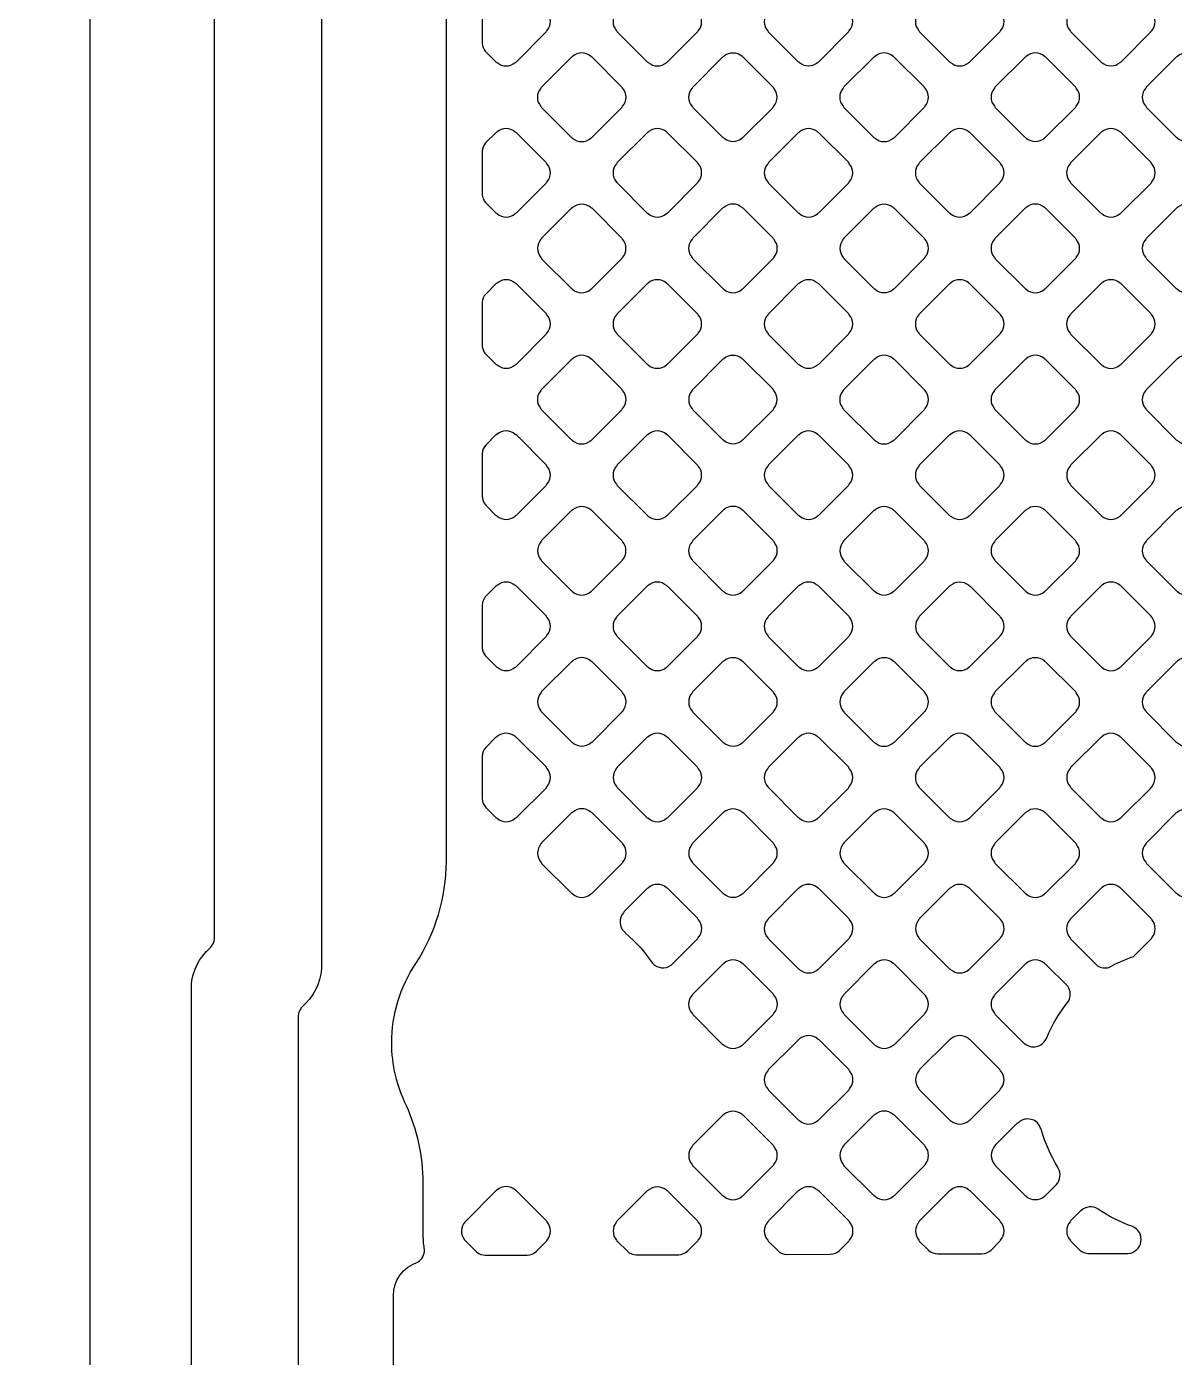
# Model space of a CAD drawing. Extents: x 0 to 248, y 0 to 175.
# Drawn here: x 86.065 to 87.701, y 133.975 to 135.872 of the extents above; entities that cross this region are included whole.
import ezdxf

# ---------------------------------------------------------------- set-up
doc = ezdxf.new("R2010")
doc.units = 0
doc.layers.add('gbr-dxf', color=7, linetype='Continuous')

msp = doc.modelspace()

# ---------------------------------------------------------------- linework, layer by layer
at = {"layer": 'gbr-dxf', "linetype": 'Continuous'}
for points in [[(84.6798, 141.1651, -0.198817), (86.4856, 136.8034, -0.009964), (86.4855, 136.8006), (86.4855, 134.537, -0.210617), (86.4633, 134.4797), (86.4577, 134.4742, 0.036059), (86.456, 134.472, 0.135581), (86.4525, 134.4619), (86.4525, 133.8516, -0.007269)], [(86.3001, 133.8535), (86.3001, 134.5006, -0.189007), (86.3204, 134.5523, -0.010551), (86.3225, 134.5545), (86.3279, 134.5598, 0.168586), (86.3331, 134.5719), (86.3331, 136.8033, -0.009921), (86.3332, 136.806, 0.198805), (84.5704, 141.0591, -0.008527)], [(84.4503, 140.9141, -0.198904), (86.1554, 136.7975, -0.009964), (86.1553, 136.7948), (86.1553, 133.6209, -0.009957)], [(86.5882, 133.7815), (86.5882, 134.0629, -0.324981), (86.6227, 134.1105, 0.275426), (86.6326, 134.1287, -0.015279), (86.6318, 134.1331, -0.084652), (86.6309, 134.1416, -0.008073), (86.6309, 134.1436, -0.015543), (86.6308, 134.145), (86.6308, 134.169, -0.022988), (86.6308, 134.1712), (86.6308, 134.224, 0.103144), (86.6067, 134.3337, -0.114747), (86.5858, 134.4233, -0.148502), (86.6201, 134.5363, 0.140977), (86.6638, 134.6819), (86.6638, 136.9135, -0.065061), (86.6629, 136.92, 0.059041), (86.4598, 138.4002, -0.011828), (86.4595, 138.4011, 0.055953), (85.9523, 139.7236, -0.032848)]]:
    msp.add_lwpolyline(points, format="xyb", dxfattribs=at)
for points in [[(86.7147, 135.8482, 0.153145), (86.7192, 135.8371), (86.7342, 135.822, -0.096214), (86.7359, 135.8211, 0.379672), (86.7618, 135.821, -0.096259), (86.7635, 135.822), (86.8061, 135.8647, -0.096195), (86.8071, 135.8663, 0.379293), (86.8071, 135.8923, -0.095956), (86.8061, 135.8939), (86.7636, 135.9364, -0.09979), (86.7619, 135.9374, 0.379731), (86.7359, 135.9374, -0.09572), (86.7343, 135.9364), (86.7198, 135.9219, 0.169599), (86.7147, 135.9097)], [(86.9062, 135.8663, -0.091874), (86.9071, 135.8647), (86.95, 135.8219, -0.086961), (86.9515, 135.821, 0.379293), (86.9774, 135.821, -0.096625), (86.9791, 135.822), (87.0217, 135.8646, -0.095916), (87.0226, 135.8662, 0.379731), (87.0226, 135.8922, -0.087748), (87.0217, 135.8936), (86.9789, 135.9364, -0.093899), (86.9773, 135.9374, 0.378845), (86.9514, 135.9374, -0.096377), (86.9498, 135.9365), (86.9072, 135.8939, -0.097043), (86.9062, 135.8922, 0.378971)], [(87.1217, 135.8661, -0.091663), (87.1226, 135.8646), (87.1651, 135.8221, -0.103446), (87.1669, 135.8211, 0.379731), (87.1929, 135.8211, -0.096265), (87.1945, 135.822), (87.2371, 135.8647, -0.095916), (87.2381, 135.8663, 0.379731), (87.2381, 135.8923, -0.087549), (87.2372, 135.8937), (87.1945, 135.9364, -0.091913), (87.193, 135.9374, 0.379731), (87.167, 135.9374, -0.09572), (87.1653, 135.9364), (87.1227, 135.8937, -0.096266), (87.1217, 135.8921, 0.379731)], [(87.3372, 135.8663, -0.099713), (87.3382, 135.8646), (87.3809, 135.8219, -0.095602), (87.3825, 135.821, 0.379293), (87.4085, 135.821, -0.096265), (87.4101, 135.822), (87.4528, 135.8647, -0.096227), (87.4538, 135.8663, 0.379064), (87.4538, 135.8922, -0.098078), (87.4528, 135.8939), (87.4102, 135.9365, -0.10242), (87.4085, 135.9375, 0.379506), (87.3825, 135.9375, -0.095973), (87.3809, 135.9366), (87.3382, 135.8939, -0.096214), (87.3372, 135.8922, 0.379703)], [(87.5529, 135.8663, -0.091663), (87.5539, 135.8647), (87.5966, 135.822, -0.086956), (87.598, 135.8211, 0.379731), (87.624, 135.8211, -0.096265), (87.6256, 135.8221), (87.6681, 135.8646, -0.095916), (87.6691, 135.8662, 0.379731), (87.6691, 135.8922, -0.104215), (87.6681, 135.894), (87.6256, 135.9365, -0.091913), (87.624, 135.9374, 0.379731), (87.5981, 135.9374, -0.09572), (87.5964, 135.9365), (87.5539, 135.8939, -0.096266), (87.5529, 135.8923, 0.379731)], [(86.7984, 135.7844, 0.379032), (86.7984, 135.7584, -0.087415), (86.7993, 135.757), (86.8422, 135.714, -0.083056), (86.8436, 135.7132, 0.379731), (86.8696, 135.7132, -0.09572), (86.8712, 135.7141), (86.914, 135.7569, -0.095958), (86.9149, 135.7585, 0.379731), (86.9149, 135.7845, -0.092139), (86.914, 135.786), (86.8713, 135.8287, -0.096322), (86.8696, 135.8297, 0.379506), (86.8437, 135.8297, -0.096797), (86.842, 135.8287), (86.7993, 135.786, -0.096915)], [(87.014, 135.7584, -0.087343), (87.0149, 135.7569), (87.0575, 135.7144, -0.09979), (87.0592, 135.7134, 0.379731), (87.0852, 135.7134, -0.09572), (87.0868, 135.7143), (87.1293, 135.7568, -0.096266), (87.1303, 135.7585, 0.379731), (87.1303, 135.7844, -0.092139), (87.1294, 135.786), (87.0868, 135.8286, -0.096227), (87.0851, 135.8296, 0.379731), (87.0592, 135.8296, -0.096265), (87.0575, 135.8286), (87.015, 135.786, -0.095916), (87.014, 135.7844, 0.379731)], [(87.2294, 135.7585, -0.095649), (87.2304, 135.7568), (87.2731, 135.7141, -0.09116), (87.2747, 135.7131, 0.379214), (87.3006, 135.7132, -0.096625), (87.3023, 135.7141), (87.345, 135.7569, -0.096332), (87.346, 135.7585, 0.379289), (87.346, 135.7844, -0.083262), (87.3451, 135.7858), (87.3021, 135.8288, -0.087645), (87.3007, 135.8297, 0.379293), (87.2747, 135.8297, -0.095956), (87.2731, 135.8287), (87.2304, 135.7861, -0.096023), (87.2294, 135.7844, 0.379672)], [(87.4451, 135.7585, -0.103621), (87.4461, 135.7567), (87.4885, 135.7143, -0.09979), (87.4902, 135.7133, 0.379731), (87.5162, 135.7133, -0.095865), (87.5178, 135.7143), (87.5604, 135.7569, -0.095628), (87.5614, 135.7585, 0.379731), (87.5614, 135.7845, -0.107999), (87.5604, 135.7864), (87.518, 135.8288, -0.095916), (87.5164, 135.8297, 0.379731), (87.4904, 135.8297, -0.096265), (87.4887, 135.8288), (87.4461, 135.7861, -0.095916), (87.4451, 135.7844, 0.379731)], [(87.6606, 135.7586, -0.091367), (87.6615, 135.757), (87.7044, 135.7142, -0.087416), (87.7059, 135.7133, 0.379672), (87.7318, 135.7133, -0.096157), (87.7334, 135.7143), (87.776, 135.7568, -0.096227), (87.777, 135.7584, 0.379324), (87.777, 135.7844, -0.103884), (87.7759, 135.7862), (87.7333, 135.8288, -0.091578), (87.7317, 135.8298, 0.379293), (87.7058, 135.8297, -0.095956), (87.7041, 135.8288), (87.6616, 135.7862, -0.096266), (87.6606, 135.7846, 0.379731)], [(86.7147, 135.6337, 0.104859), (86.7167, 135.6257, 0.075296), (86.7201, 135.6208, -0.062707), (86.7204, 135.6203), (86.7342, 135.6065, -0.104018), (86.736, 135.6055, 0.379731), (86.7619, 135.6055, -0.09572), (86.7636, 135.6065), (86.8061, 135.649, -0.096266), (86.8071, 135.6506, 0.379731), (86.8071, 135.6766, -0.104206), (86.806, 135.6784), (86.7636, 135.7208, -0.108224), (86.7618, 135.7218, 0.379506), (86.7358, 135.7218, -0.097758), (86.7341, 135.7208), (86.7201, 135.7068), (86.7201, 135.7068, 0.180038), (86.7147, 135.6939)], [(86.9062, 135.6506, -0.087034), (86.9071, 135.6492), (86.9499, 135.6063, -0.08267), (86.9513, 135.6055, 0.379731), (86.9773, 135.6055, -0.096265), (86.9789, 135.6064), (87.0217, 135.6492, -0.095916), (87.0226, 135.6508, 0.379731), (87.0226, 135.6768, -0.091745), (87.0217, 135.6783), (86.9791, 135.7209, -0.096121), (86.9775, 135.7219, 0.379731), (86.9515, 135.7219, -0.09572), (86.9499, 135.7209), (86.9072, 135.6782, -0.096266), (86.9062, 135.6766, 0.379731)], [(87.1217, 135.6507, -0.087343), (87.1226, 135.6493), (87.1653, 135.6065, -0.099711), (87.1671, 135.6055, 0.379293), (87.193, 135.6055, -0.095956), (87.1947, 135.6065), (87.2371, 135.649, -0.096332), (87.2381, 135.6506, 0.379289), (87.2381, 135.6766, -0.092061), (87.2372, 135.6782), (87.1945, 135.7209, -0.09842), (87.1928, 135.7219, 0.379506), (87.1669, 135.7219, -0.095973), (87.1652, 135.7209), (87.1227, 135.6783, -0.096214), (87.1217, 135.6767, 0.379672)], [(87.3372, 135.6506, -0.095756), (87.3382, 135.649), (87.3808, 135.6064, -0.091646), (87.3824, 135.6055, 0.379731), (87.4083, 135.6055, -0.09572), (87.41, 135.6064), (87.4527, 135.6492, -0.095916), (87.4537, 135.6508, 0.379731), (87.4537, 135.6768, -0.083235), (87.4528, 135.6782), (87.41, 135.721, -0.087639), (87.4085, 135.7219, 0.379731), (87.3825, 135.7219, -0.09572), (87.3809, 135.7209), (87.3382, 135.6782, -0.095916), (87.3372, 135.6766, 0.379731)], [(87.5528, 135.6508, -0.103825), (87.5538, 135.649), (87.5963, 135.6065, -0.099696), (87.598, 135.6055, 0.379731), (87.624, 135.6055, -0.096265), (87.6256, 135.6065), (87.6683, 135.6491, -0.095916), (87.6692, 135.6507, 0.379731), (87.6692, 135.6767, -0.107999), (87.6682, 135.6786), (87.6257, 135.7211, -0.096121), (87.624, 135.722, 0.379731), (87.5981, 135.722, -0.09572), (87.5964, 135.7211), (87.5538, 135.6784, -0.096266), (87.5528, 135.6767, 0.379731)], [(86.7985, 135.5689, 0.379293), (86.7985, 135.5429, -0.099964), (86.7995, 135.5412), (86.842, 135.4987, -0.096314), (86.8436, 135.4978, 0.379672), (86.8696, 135.4977, -0.096157), (86.8712, 135.4987), (86.9139, 135.5414, -0.095796), (86.9148, 135.543, 0.379293), (86.9148, 135.5689, -0.096625), (86.9138, 135.5706), (86.8714, 135.6131, -0.100476), (86.8696, 135.6141, 0.379289), (86.8437, 135.6141, -0.095506), (86.8421, 135.6131), (86.7995, 135.5705, -0.095602)], [(87.0139, 135.5429, -0.082792), (87.0147, 135.5415), (87.0576, 135.4987, -0.095602), (87.0592, 135.4977, 0.379293), (87.0852, 135.4977, -0.095956), (87.0868, 135.4987), (87.1294, 135.5413, -0.096111), (87.1304, 135.543, 0.379321), (87.1304, 135.5689, -0.095506), (87.1295, 135.5705), (87.0868, 135.6132, -0.099849), (87.0851, 135.6142, 0.379293), (87.0592, 135.6142, -0.09572), (87.0575, 135.6132), (87.0149, 135.5705, -0.096214), (87.0139, 135.5689, 0.379672)], [(87.2295, 135.5429, -0.091663), (87.2305, 135.5414), (87.2732, 135.4987, -0.086956), (87.2747, 135.4978, 0.379731), (87.3006, 135.4978, -0.096265), (87.3023, 135.4987), (87.3449, 135.5413, -0.095916), (87.3458, 135.543, 0.379731), (87.3458, 135.569, -0.087748), (87.3449, 135.5704), (87.3022, 135.6131, -0.092126), (87.3007, 135.6141, 0.379731), (87.2747, 135.6141, -0.09572), (87.2731, 135.6131), (87.2305, 135.5705, -0.096266), (87.2295, 135.5689, 0.379731)], [(87.445, 135.543, -0.100032), (87.446, 135.5412), (87.4886, 135.4986, -0.096266), (87.4902, 135.4977, 0.379731), (87.5162, 135.4977, -0.09572), (87.5178, 135.4986), (87.5604, 135.5413, -0.096266), (87.5614, 135.5429, 0.379731), (87.5614, 135.5689, -0.09572), (87.5604, 135.5705), (87.5176, 135.6133, -0.083056), (87.5162, 135.6142, 0.379731), (87.4903, 135.6142, -0.09572), (87.4886, 135.6132), (87.4459, 135.5706, -0.096266), (87.445, 135.5689, 0.379731)], [(87.6606, 135.543, -0.103506), (87.6616, 135.5412), (87.7041, 135.4987, -0.099711), (87.7058, 135.4977, 0.378906), (87.7318, 135.4977, -0.095134), (87.7334, 135.4986), (87.776, 135.5413, -0.097561), (87.777, 135.543, 0.379155), (87.7771, 135.5689, -0.107517), (87.776, 135.5707), (87.7335, 135.6133, -0.095796), (87.7319, 135.6142, 0.379293), (87.7059, 135.6142, -0.096119), (87.7043, 135.6132), (87.6616, 135.5706, -0.096023), (87.6606, 135.5689, 0.379672)], [(86.7147, 135.4172, 0.078056), (86.7161, 135.4111, -0.044051), (86.7163, 135.4108, 0.078281), (86.7196, 135.4056), (86.7341, 135.391, -0.103868), (86.7359, 135.39, 0.379731), (86.7618, 135.39, -0.096265), (86.7635, 135.391), (86.8061, 135.4336, -0.096266), (86.8071, 135.4353, 0.379731), (86.8071, 135.4612, -0.087314), (86.8062, 135.4627), (86.7635, 135.5054, -0.091964), (86.7619, 135.5063, 0.379731), (86.7359, 135.5063, -0.096265), (86.7343, 135.5054), (86.7198, 135.4909, 0.169574), (86.7147, 135.4787)], [(86.9062, 135.4612, 0.379293), (86.9062, 135.4352, -0.099964), (86.9072, 135.4335), (86.9498, 135.3909, -0.096314), (86.9514, 135.3899, 0.379703), (86.9774, 135.3899, -0.095612), (86.979, 135.3909), (87.0217, 135.4335, -0.095796), (87.0226, 135.4352, 0.379293), (87.0226, 135.4611, -0.096625), (87.0217, 135.4628), (86.9791, 135.5054, -0.100824), (86.9773, 135.5064, 0.379229), (86.9514, 135.5064, -0.095506), (86.9498, 135.5054), (86.9072, 135.4628, -0.095602)], [(87.1217, 135.4351, -0.082761), (87.1226, 135.4337), (87.1653, 135.391, -0.095628), (87.1669, 135.39, 0.379731), (87.1929, 135.39, -0.096265), (87.1945, 135.391), (87.2371, 135.4336, -0.096266), (87.2381, 135.4353, 0.379731), (87.2381, 135.4612, -0.096248), (87.2371, 135.4629), (87.1947, 135.5053, -0.100054), (87.193, 135.5063, 0.379731), (87.167, 135.5063, -0.096265), (87.1653, 135.5054), (87.1227, 135.4627, -0.096266), (87.1217, 135.4611, 0.379731)], [(87.3372, 135.4352, -0.091685), (87.3382, 135.4337), (87.381, 135.3909, -0.087297), (87.3825, 135.3899, 0.379731), (87.4085, 135.3899, -0.096225), (87.4101, 135.3909), (87.42, 135.4008), (87.4527, 135.4335, -0.096227), (87.4537, 135.4352, 0.379731), (87.4537, 135.4611, -0.087748), (87.4528, 135.4626), (87.4099, 135.5054, -0.091964), (87.4084, 135.5064, 0.379731), (87.3824, 135.5064, -0.096265), (87.3808, 135.5054), (87.3382, 135.4628, -0.095916), (87.3372, 135.4612, 0.379731)], [(87.5528, 135.4351, -0.099825), (87.5538, 135.4334), (87.5964, 135.3908, -0.096023), (87.598, 135.3899, 0.379289), (87.624, 135.3898, -0.09601), (87.6256, 135.3908), (87.6683, 135.4335, -0.095824), (87.6692, 135.4351, 0.378906), (87.6692, 135.4611, -0.095506), (87.6683, 135.4627), (87.6254, 135.5055, -0.08232), (87.624, 135.5064, 0.379214), (87.5981, 135.5064, -0.095956), (87.5964, 135.5054), (87.5538, 135.4627, -0.095628), (87.5528, 135.4611, 0.379731)], [(86.7984, 135.3274, -0.09572), (86.7994, 135.3258), (86.8421, 135.2831, -0.091913), (86.8436, 135.2821, 0.379731), (86.8696, 135.2821, -0.09572), (86.8712, 135.2831), (86.914, 135.3258, -0.096266), (86.9149, 135.3275, 0.379731), (86.9149, 135.3534, -0.082756), (86.9141, 135.3548), (86.8711, 135.3978, -0.087516), (86.8696, 135.3987, 0.379731), (86.8437, 135.3987, -0.09572), (86.842, 135.3977), (86.7994, 135.355, -0.096266), (86.7984, 135.3534, 0.379731)], [(87.014, 135.3533, 0.379214), (87.014, 135.3274, -0.096625), (87.015, 135.3257), (87.0574, 135.2834, -0.10774), (87.0592, 135.2823, 0.379672), (87.0852, 135.2823, -0.096157), (87.0868, 135.2833), (87.1294, 135.3258, -0.095602), (87.1303, 135.3275, 0.379293), (87.1303, 135.3534, -0.100399), (87.1293, 135.3551), (87.0869, 135.3975, -0.10437), (87.0851, 135.3985, 0.379289), (87.0592, 135.3985, -0.095866), (87.0575, 135.3976), (87.0149, 135.355, -0.095602)], [(87.2294, 135.3274, -0.087034), (87.2303, 135.3259), (87.2733, 135.283, -0.08267), (87.2747, 135.2821, 0.379731), (87.3006, 135.2821, -0.096265), (87.3023, 135.2831), (87.345, 135.3258, -0.095916), (87.346, 135.3275, 0.379731), (87.346, 135.3534, -0.091745), (87.345, 135.355), (87.3023, 135.3977, -0.096121), (87.3007, 135.3987, 0.379731), (87.2747, 135.3987, -0.09572), (87.2731, 135.3977), (87.2304, 135.355, -0.096266), (87.2294, 135.3534, 0.379731)], [(87.4451, 135.3274, -0.09572), (87.4461, 135.3258), (87.4887, 135.2831, -0.091437), (87.4903, 135.2822, 0.379332), (87.5163, 135.2821, -0.095968), (87.5179, 135.2831), (87.5604, 135.3257, -0.096197), (87.5614, 135.3273, 0.378669), (87.5614, 135.3532, -0.101776), (87.5604, 135.355), (87.5177, 135.3977, -0.08752), (87.5162, 135.3986, 0.379293), (87.4903, 135.3986, -0.095956), (87.4886, 135.3976), (87.4461, 135.355, -0.096266), (87.4451, 135.3534, 0.379731)], [(87.6606, 135.3533, 0.379293), (87.6606, 135.3273, -0.100032), (87.6616, 135.3256), (87.7041, 135.2831, -0.095628), (87.7057, 135.2821, 0.379731), (87.7317, 135.2821, -0.096265), (87.7333, 135.2831), (87.776, 135.3257, -0.096111), (87.7769, 135.3274, 0.379289), (87.777, 135.3533, -0.095866), (87.776, 135.355), (87.7332, 135.3977, -0.082483), (87.7318, 135.3986, 0.378858), (87.7059, 135.3986, -0.095134), (87.7043, 135.3976), (87.6615, 135.3549, -0.095109)], [(86.7147, 135.2027, 0.176204), (86.7198, 135.19, -0.03892), (86.72, 135.1898), (86.7344, 135.1753, -0.087516), (86.7359, 135.1744, 0.379731), (86.7619, 135.1744, -0.09572), (86.7635, 135.1754), (86.8061, 135.218, -0.096266), (86.8071, 135.2196, 0.379731), (86.8071, 135.2456, -0.087314), (86.8062, 135.2471), (86.7634, 135.2899, -0.091913), (86.7618, 135.2908, 0.379731), (86.7358, 135.2908, -0.09572), (86.7342, 135.2899), (86.7198, 135.2754, 0.165019), (86.7147, 135.2637)], [(86.9062, 135.2196, -0.095865), (86.9072, 135.2179), (86.9498, 135.1754, -0.091437), (86.9513, 135.1744, 0.379731), (86.9773, 135.1744, -0.096265), (86.9789, 135.1754), (87.0217, 135.2181, -0.095916), (87.0226, 135.2198, 0.379731), (87.0226, 135.2457, -0.083172), (87.0218, 135.2471), (86.9789, 135.2899, -0.087516), (86.9775, 135.2908, 0.379731), (86.9515, 135.2908, -0.09572), (86.9499, 135.2899), (86.9072, 135.2472, -0.096266), (86.9062, 135.2456, 0.379731)], [(87.3372, 135.2196, -0.087305), (87.3381, 135.2181), (87.3811, 135.1751, -0.079982), (87.3825, 135.1743, 0.378681), (87.4084, 135.1743, -0.096707), (87.41, 135.1753), (87.4528, 135.218, -0.094533), (87.4538, 135.2197, 0.378906), (87.4538, 135.2456, -0.093564), (87.4528, 135.2472), (87.4101, 135.2899, -0.095796), (87.4085, 135.2909, 0.379293), (87.3825, 135.2908, -0.096119), (87.3809, 135.2899), (87.3382, 135.2472, -0.096214), (87.3372, 135.2456, 0.379703)], [(87.1217, 135.2197, -0.09572), (87.1227, 135.218), (87.1652, 135.1755, -0.107758), (87.167, 135.1745, 0.379731), (87.193, 135.1745, -0.096265), (87.1947, 135.1755), (87.2371, 135.218, -0.095916), (87.2381, 135.2196, 0.379731), (87.2381, 135.2456, -0.100266), (87.2371, 135.2473), (87.1946, 135.2898, -0.104063), (87.1928, 135.2908, 0.379731), (87.1669, 135.2908, -0.09572), (87.1652, 135.2898), (87.1227, 135.2473, -0.096266), (87.1217, 135.2457, 0.379731)], [(87.5529, 135.2197, -0.095756), (87.5538, 135.218), (87.5965, 135.1754, -0.091437), (87.598, 135.1744, 0.379731), (87.624, 135.1744, -0.096265), (87.6256, 135.1754), (87.6681, 135.2179, -0.098209), (87.6691, 135.2196, 0.379155), (87.6691, 135.2455, -0.100082), (87.6681, 135.2472), (87.6255, 135.2898, -0.089936), (87.624, 135.2908, 0.379155), (87.5981, 135.2908, -0.095015), (87.5964, 135.2898), (87.5538, 135.2472, -0.094927), (87.5529, 135.2456, 0.379287)], [(86.7985, 135.1378, 0.379293), (86.7985, 135.1119, -0.091558), (86.7995, 135.1103), (86.8421, 135.0676, -0.088202), (86.8436, 135.0667, 0.379703), (86.8696, 135.0667, -0.095612), (86.8712, 135.0677), (86.9139, 135.1103, -0.095796), (86.9148, 135.112, 0.379293), (86.9148, 135.1379, -0.087848), (86.9139, 135.1394), (86.8712, 135.1821, -0.092072), (86.8696, 135.183, 0.379289), (86.8437, 135.183, -0.095506), (86.8421, 135.1821), (86.7995, 135.1395, -0.095796)], [(87.0139, 135.1119, -0.091581), (87.0148, 135.1103), (87.0574, 135.0677, -0.103868), (87.0592, 135.0667, 0.379731), (87.0852, 135.0667, -0.096265), (87.0868, 135.0676), (87.1294, 135.1103, -0.09842), (87.1304, 135.1119, 0.379059), (87.1304, 135.1379, -0.087248), (87.1295, 135.1393), (87.0867, 135.1822, -0.091753), (87.0851, 135.1832, 0.379148), (87.0592, 135.1832, -0.095612), (87.0576, 135.1822), (87.0148, 135.1395, -0.095585), (87.0139, 135.1378, 0.379196)], [(87.2295, 135.1119, -0.099643), (87.2305, 135.1102), (87.2731, 135.0676, -0.096128), (87.2748, 135.0666, 0.379155), (87.3007, 135.0666, -0.095378), (87.3023, 135.0675), (87.345, 135.1102, -0.095109), (87.346, 135.1118, 0.378906), (87.346, 135.1378, -0.097902), (87.345, 135.1394), (87.3024, 135.182, -0.099849), (87.3007, 135.183, 0.379293), (87.2747, 135.183, -0.096119), (87.2731, 135.1821), (87.2305, 135.1395, -0.095819), (87.2295, 135.1379, 0.379289)], [(87.445, 135.1378, 0.379214), (87.4451, 135.1118, -0.091954), (87.446, 135.1103), (87.4887, 135.0675, -0.0873), (87.4902, 135.0666, 0.379731), (87.5162, 135.0666, -0.096265), (87.5178, 135.0676), (87.5604, 135.1102, -0.095916), (87.5614, 135.1119, 0.379289), (87.5614, 135.1378, -0.103506), (87.5604, 135.1396), (87.5179, 135.1821, -0.094106), (87.5163, 135.1831, 0.379064), (87.4904, 135.1831, -0.094863), (87.4888, 135.1821), (87.446, 135.1394, -0.094348)], [(87.6606, 135.1119, -0.095756), (87.6616, 135.1103), (87.7043, 135.0676, -0.092072), (87.7058, 135.0666, 0.379289), (87.7318, 135.0666, -0.09601), (87.7334, 135.0676), (87.776, 135.1101, -0.095796), (87.7769, 135.1118, 0.378906), (87.7769, 135.1377, -0.099643), (87.7759, 135.1394), (87.7332, 135.1822, -0.08752), (87.7317, 135.1831, 0.379293), (87.7058, 135.1831, -0.096119), (87.7041, 135.1821), (87.6616, 135.1395, -0.095628), (87.6606, 135.1379, 0.379731)], [(86.7147, 134.9864, 0.155317), (86.7193, 134.9752), (86.7346, 134.9599, -0.082483), (86.7359, 134.959, 0.378943), (86.7619, 134.959, -0.095866), (86.7635, 134.96), (86.8061, 135.0026, -0.096266), (86.8071, 135.0042, 0.379731), (86.8071, 135.0302, -0.091558), (86.8062, 135.0318), (86.7636, 135.0744, -0.095916), (86.7619, 135.0753, 0.379731), (86.736, 135.0753, -0.096265), (86.7343, 135.0744), (86.7201, 135.0601), (86.72, 135.06, 0.067972), (86.7169, 135.0557, -0.033916), (86.7168, 135.0554, 0.10211), (86.7147, 135.0477)], [(86.9062, 135.0042, -0.09148), (86.9071, 135.0027), (86.95, 134.9598, -0.086961), (86.9515, 134.9589, 0.379293), (86.9774, 134.9589, -0.096625), (86.9791, 134.9599), (87.0217, 135.0025, -0.095916), (87.0226, 135.0041, 0.379731), (87.0226, 135.0301, -0.087748), (87.0217, 135.0316), (86.9789, 135.0744, -0.092126), (86.9773, 135.0753, 0.379289), (86.9514, 135.0753, -0.095866), (86.9497, 135.0744), (86.9072, 135.0318, -0.095602), (86.9062, 135.0301, 0.378906)], [(87.1217, 135.0041, -0.09185), (87.1226, 135.0025), (87.1653, 134.9599, -0.103421), (87.1671, 134.9588, 0.378633), (87.193, 134.9588, -0.095614), (87.1946, 134.9598), (87.2373, 135.0025, -0.095296), (87.2382, 135.0041, 0.379245), (87.2382, 135.0301, -0.08944), (87.2373, 135.0316), (87.1945, 135.0744, -0.091913), (87.193, 135.0753, 0.379731), (87.167, 135.0753, -0.09572), (87.1653, 135.0743), (87.1227, 135.0317, -0.096023), (87.1217, 135.03, 0.379672)], [(87.3373, 135.0041, -0.099976), (87.3383, 135.0024), (87.3808, 134.9599, -0.095958), (87.3825, 134.9589, 0.379731), (87.4085, 134.9589, -0.09572), (87.4101, 134.9599), (87.4527, 135.0025, -0.096332), (87.4537, 135.0041, 0.379321), (87.4537, 135.0301, -0.095866), (87.4527, 135.0317), (87.4102, 135.0742, -0.102183), (87.4085, 135.0752, 0.379107), (87.3825, 135.0752, -0.09437), (87.3809, 135.0743), (87.3383, 135.0317, -0.09662), (87.3373, 135.03, 0.379415)], [(87.5528, 135.0041, -0.091367), (87.5537, 135.0025), (87.5965, 134.9597, -0.087638), (87.598, 134.9588, 0.379289), (87.624, 134.9588, -0.096998), (87.6256, 134.9598), (87.6683, 135.0024, -0.096504), (87.6692, 135.0041, 0.378718), (87.6692, 135.03, -0.105571), (87.6682, 135.0318), (87.6256, 135.0744, -0.091364), (87.624, 135.0754, 0.379293), (87.5981, 135.0754, -0.095956), (87.5964, 135.0744), (87.5538, 135.0317, -0.096266), (87.5528, 135.0301, 0.379731)], [(86.7985, 134.9225, 0.379293), (86.7985, 134.8965, -0.087748), (86.7994, 134.895), (86.8424, 134.8521, -0.083651), (86.8438, 134.8512, 0.379672), (86.8697, 134.8512, -0.096157), (86.8713, 134.8522), (86.914, 134.8948, -0.095796), (86.915, 134.8964, 0.379293), (86.9149, 134.9224, -0.092139), (86.914, 134.924), (86.8713, 134.9667, -0.096332), (86.8696, 134.9676, 0.379289), (86.8437, 134.9677, -0.095506), (86.8421, 134.9667), (86.7995, 134.9241, -0.095602)], [(87.014, 134.8964, -0.08701), (87.0149, 134.8949), (87.0576, 134.8522, -0.09979), (87.0593, 134.8512, 0.379155), (87.0853, 134.8511, -0.096261), (87.0869, 134.8521), (87.1295, 134.8946, -0.096227), (87.1304, 134.8963, 0.37907), (87.1304, 134.9222, -0.091381), (87.1295, 134.9238), (87.0868, 134.9665, -0.095796), (87.0851, 134.9675, 0.379293), (87.0592, 134.9675, -0.09572), (87.0575, 134.9665), (87.015, 134.924, -0.096332), (87.014, 134.9223, 0.379321)], [(87.2295, 134.8963, -0.095973), (87.2305, 134.8946), (87.2731, 134.852, -0.091913), (87.2747, 134.8511, 0.379731), (87.3006, 134.8511, -0.09572), (87.3023, 134.8521), (87.345, 134.8948, -0.096332), (87.346, 134.8964, 0.379289), (87.346, 134.9224, -0.082704), (87.3451, 134.9238), (87.3023, 134.9666, -0.087297), (87.3008, 134.9675, 0.379155), (87.2749, 134.9675, -0.096261), (87.2732, 134.9666), (87.2305, 134.9239, -0.096227), (87.2295, 134.9222, 0.379506)], [(87.4451, 134.8964, -0.103612), (87.4461, 134.8946), (87.4886, 134.8521, -0.09979), (87.4903, 134.8511, 0.379289), (87.5163, 134.8511, -0.097105), (87.5179, 134.8521), (87.5604, 134.8946, -0.094533), (87.5614, 134.8962, 0.378858), (87.5614, 134.9222, -0.109511), (87.5604, 134.9241), (87.5179, 134.9665, -0.098332), (87.5162, 134.9675, 0.379506), (87.4903, 134.9675, -0.095973), (87.4886, 134.9666), (87.4461, 134.924, -0.096266), (87.4451, 134.9224, 0.379731)], [(87.6606, 134.9222, 0.379293), (87.6606, 134.8963, -0.091956), (87.6615, 134.8947), (87.7042, 134.852, -0.086956), (87.7057, 134.8511, 0.379731), (87.7317, 134.8511, -0.096265), (87.7333, 134.8521), (87.776, 134.8947, -0.095916), (87.7769, 134.8963, 0.379731), (87.7769, 134.9223, -0.104215), (87.7759, 134.9241), (87.7334, 134.9666, -0.092233), (87.7318, 134.9676, 0.379289), (87.7059, 134.9676, -0.095154), (87.7043, 134.9666), (87.6615, 134.9239, -0.094831)], [(86.7147, 134.7716, 0.180438), (86.7201, 134.7587, -0.069685), (86.7205, 134.7582), (86.7342, 134.7445, -0.103868), (86.736, 134.7434, 0.379731), (86.7619, 134.7434, -0.096265), (86.7636, 134.7444), (86.8062, 134.787, -0.096558), (86.8072, 134.7887, 0.379731), (86.8072, 134.8146, -0.103612), (86.8062, 134.8164), (86.7638, 134.8588, -0.107758), (86.7619, 134.8599, 0.379731), (86.7359, 134.8599, -0.096265), (86.7343, 134.8589), (86.7198, 134.8445, 0.175915), (86.7147, 134.8318)], [(86.9063, 134.7887, -0.091581), (86.9073, 134.7872), (86.9501, 134.7443, -0.087297), (86.9516, 134.7434, 0.379155), (86.9775, 134.7434, -0.096355), (86.9792, 134.7444), (87.0217, 134.7869, -0.096539), (87.0227, 134.7885, 0.379293), (87.0227, 134.8145, -0.106201), (87.0216, 134.8163), (86.9791, 134.8589, -0.091964), (86.9775, 134.8598, 0.379731), (86.9515, 134.8598, -0.095756), (86.9499, 134.8589), (86.9073, 134.8163, -0.095819), (86.9064, 134.8147, 0.379289)], [(87.1218, 134.7885, -0.087651), (87.1227, 134.7871), (87.1653, 134.7445, -0.09979), (87.167, 134.7435, 0.379731), (87.193, 134.7435, -0.09572), (87.1946, 134.7444), (87.2372, 134.787, -0.095602), (87.2381, 134.7886, 0.378906), (87.2381, 134.8145, -0.09148), (87.2372, 134.8161), (87.1946, 134.8587, -0.096128), (87.1929, 134.8597, 0.379155), (87.167, 134.8597, -0.095614), (87.1654, 134.8587), (87.1228, 134.8161, -0.09584), (87.1218, 134.8145, 0.379506)], [(87.3372, 134.7885, -0.09572), (87.3382, 134.7869), (87.3809, 134.7442, -0.092072), (87.3825, 134.7433, 0.379289), (87.4084, 134.7433, -0.097558), (87.4101, 134.7442), (87.4514, 134.7855), (87.4528, 134.787, -0.097347), (87.4538, 134.7886, 0.378681), (87.4538, 134.8146, -0.084861), (87.4529, 134.816), (87.41, 134.8589, -0.08752), (87.4085, 134.8598, 0.379293), (87.3825, 134.8598, -0.096119), (87.3809, 134.8588), (87.3382, 134.8162, -0.096266), (87.3372, 134.8145, 0.379731)], [(87.5529, 134.7886, -0.103696), (87.5539, 134.7868), (87.5963, 134.7444, -0.099727), (87.598, 134.7434, 0.379287), (87.624, 134.7434, -0.096157), (87.6256, 134.7444), (87.6682, 134.7869, -0.095796), (87.6691, 134.7885, 0.378906), (87.6691, 134.8145, -0.107356), (87.6681, 134.8163), (87.6257, 134.8587, -0.098209), (87.624, 134.8597, 0.379155), (87.5981, 134.8598, -0.094896), (87.5965, 134.8588), (87.5539, 134.8162, -0.096726), (87.5529, 134.8145, 0.379155)], [(86.7985, 134.6808, -0.100032), (86.7995, 134.6791), (86.8421, 134.6365, -0.095916), (86.8437, 134.6356, 0.37907), (86.8697, 134.6355, -0.096618), (86.8713, 134.6365), (86.9141, 134.6793, -0.097248), (86.9151, 134.6809, 0.379064), (86.9151, 134.7069, -0.095886), (86.9141, 134.7085), (86.8715, 134.7511, -0.099711), (86.8698, 134.7521, 0.379293), (86.8438, 134.7521, -0.095956), (86.8422, 134.7511), (86.7995, 134.7085, -0.096266), (86.7985, 134.7068, 0.379731)], [(87.0141, 134.6808, -0.082876), (87.015, 134.6795), (87.0577, 134.6367, -0.096266), (87.0593, 134.6358, 0.379731), (87.0853, 134.6358, -0.09572), (87.087, 134.6367), (87.1295, 134.6793, -0.095602), (87.1304, 134.6809, 0.378894), (87.1304, 134.7068, -0.095866), (87.1295, 134.7085), (87.087, 134.751, -0.099849), (87.0852, 134.752, 0.378767), (87.0593, 134.752, -0.097081), (87.0576, 134.751), (87.0325, 134.7259), (87.0151, 134.7084, -0.097153), (87.0141, 134.7068, 0.379196)], [(87.2295, 134.6808, -0.091685), (87.2305, 134.6793), (87.2733, 134.6365, -0.090168), (87.2748, 134.6356, 0.379272), (87.3007, 134.6355, -0.095527), (87.3023, 134.6365), (87.345, 134.6792, -0.096128), (87.346, 134.6808, 0.379064), (87.346, 134.7067, -0.087621), (87.3451, 134.7082), (87.3022, 134.7511, -0.091364), (87.3007, 134.752, 0.379214), (87.2747, 134.752, -0.096625), (87.2731, 134.751), (87.2305, 134.7085, -0.095916), (87.2295, 134.7068, 0.379731)], [(87.4451, 134.6808, -0.100483), (87.4461, 134.6791), (87.4886, 134.6366, -0.095916), (87.4902, 134.6356, 0.379731), (87.5162, 134.6356, -0.096265), (87.5178, 134.6366), (87.5604, 134.6792, -0.096332), (87.5614, 134.6808, 0.379289), (87.5614, 134.7068, -0.095506), (87.5605, 134.7084), (87.5177, 134.7511, -0.08494), (87.5163, 134.752, 0.378796), (87.4904, 134.7521, -0.096031), (87.4888, 134.7511), (87.4873, 134.7496), (87.446, 134.7084, -0.096322), (87.4451, 134.7067, 0.379506)], [(87.6606, 134.7068, 0.379293), (87.6606, 134.6809, -0.103917), (87.6616, 134.6791), (87.7041, 134.6366, -0.100476), (87.7059, 134.6356, 0.379703), (87.7318, 134.6356, -0.095612), (87.7334, 134.6365), (87.776, 134.6791, -0.095796), (87.777, 134.6807, 0.379293), (87.7769, 134.7067, -0.108153), (87.7759, 134.7085), (87.7334, 134.751, -0.096627), (87.7317, 134.752, 0.379229), (87.7058, 134.752, -0.095506), (87.7042, 134.7511), (87.6616, 134.7085, -0.095602)], [(86.9162, 134.6088, 0.40764), (86.9175, 134.5816, -0.101515), (86.919, 134.5795, -0.071318), (86.9576, 134.5367, 0.374051), (86.9841, 134.5339), (87.0217, 134.5715, -0.096111), (87.0227, 134.5732, 0.379289), (87.0227, 134.5991, -0.103582), (87.0217, 134.6009), (86.9794, 134.6432, -0.107634), (86.9775, 134.6443, 0.378906), (86.9516, 134.6443, -0.096614), (86.9499, 134.6433), (86.9173, 134.6107, -0.090974)], [(87.1218, 134.5991, 0.379293), (87.1218, 134.5731, -0.083328), (87.1227, 134.5717), (87.1655, 134.5289, -0.096128), (87.1672, 134.5279, 0.379064), (87.1931, 134.5279, -0.096367), (87.1947, 134.5289), (87.2373, 134.5714, -0.096322), (87.2382, 134.5731, 0.379155), (87.2383, 134.599, -0.095719), (87.2373, 134.6006), (87.1947, 134.6433, -0.099727), (87.1929, 134.6443, 0.379287), (87.167, 134.6443, -0.096157), (87.1654, 134.6433), (87.1228, 134.6007, -0.095796)], [(87.3373, 134.599, 0.379475), (87.3374, 134.573, -0.091954), (87.3383, 134.5715), (87.381, 134.5288, -0.087638), (87.3825, 134.5279, 0.379672), (87.4084, 134.5278, -0.096157), (87.4101, 134.5288), (87.4527, 134.5715, -0.095602), (87.4537, 134.5731, 0.378858), (87.4537, 134.599, -0.087248), (87.4528, 134.6005), (87.41, 134.6432, -0.092342), (87.4085, 134.6442, 0.379059), (87.3825, 134.6442, -0.095506), (87.3809, 134.6432), (87.3383, 134.6006, -0.095796)], [(87.5528, 134.5731, -0.100032), (87.5538, 134.5713), (87.592, 134.5331, 0.206071), (87.6081, 134.5308, -0.047557), (87.6433, 134.5464), (87.6683, 134.5714, -0.096266), (87.6692, 134.573, 0.379731), (87.6692, 134.599, -0.09572), (87.6683, 134.6006), (87.6254, 134.6434, -0.083056), (87.624, 134.6443, 0.379731), (87.5981, 134.6443, -0.09572), (87.5964, 134.6433), (87.5538, 134.6007, -0.096266), (87.5528, 134.599, 0.379731)], [(87.014, 134.4653, -0.095506), (87.0149, 134.4637), (87.0575, 134.4211, -0.107585), (87.0594, 134.4201, 0.378718), (87.0853, 134.4201, -0.096842), (87.0869, 134.4211), (87.1242, 134.4584), (87.1296, 134.4637, -0.09693), (87.1306, 134.4654, 0.379155), (87.1306, 134.4913, -0.099754), (87.1296, 134.493), (87.087, 134.5356, -0.103673), (87.0852, 134.5366, 0.379293), (87.0593, 134.5366, -0.096119), (87.0577, 134.5356), (87.015, 134.4929, -0.096214), (87.014, 134.4913, 0.379703)], [(87.2297, 134.4913, 0.379475), (87.2297, 134.4653, -0.087748), (87.2306, 134.4639), (87.2734, 134.421, -0.083651), (87.2748, 134.4202, 0.379672), (87.3007, 134.4201, -0.096157), (87.3024, 134.4211), (87.345, 134.4638, -0.095796), (87.346, 134.4654, 0.378906), (87.346, 134.4913, -0.091476), (87.345, 134.4929), (87.3024, 134.5355, -0.096227), (87.3008, 134.5365, 0.379155), (87.2749, 134.5365, -0.095236), (87.2732, 134.5355), (87.2306, 134.4929, -0.095508)], [(87.4451, 134.4913, 0.379293), (87.4451, 134.4654, -0.095956), (87.4461, 134.4637), (87.4862, 134.4235, -0.074903), (87.4878, 134.4225, 0.498663), (87.5185, 134.4288, -0.079727), (87.5196, 134.4305, -0.07498), (87.5506, 134.4825, 0.285252), (87.5494, 134.5039), (87.5177, 134.5356, -0.086956), (87.5162, 134.5365, 0.378906), (87.4903, 134.5365, -0.095506), (87.4886, 134.5355), (87.446, 134.4929, -0.095602)], [(87.1218, 134.3575, -0.096157), (87.1228, 134.3559), (87.1652, 134.3134, -0.107363), (87.1671, 134.3124, 0.379214), (87.193, 134.3124, -0.096625), (87.1947, 134.3134), (87.2373, 134.356, -0.096266), (87.2383, 134.3577, 0.379731), (87.2383, 134.3836, -0.100032), (87.2372, 134.3853), (87.1949, 134.4277, -0.104264), (87.1931, 134.4287, 0.379321), (87.1671, 134.4288, -0.096842), (87.1655, 134.4278), (87.1602, 134.4225), (87.1228, 134.3851, -0.097153), (87.1218, 134.3834, 0.379196)], [(87.3373, 134.3577, -0.087284), (87.3383, 134.3562), (87.3812, 134.3132, -0.082483), (87.3826, 134.3123, 0.379214), (87.4086, 134.3123, -0.096625), (87.4102, 134.3133), (87.4528, 134.3559, -0.095916), (87.4538, 134.3576, 0.379731), (87.4538, 134.3835, -0.091745), (87.4528, 134.3851), (87.4102, 134.4278, -0.096627), (87.4085, 134.4288, 0.379229), (87.3826, 134.4288, -0.095506), (87.3809, 134.4278), (87.3383, 134.3852, -0.095602), (87.3373, 134.3836, 0.378815)], [(87.014, 134.2497, -0.093836), (87.0149, 134.2481), (87.0574, 134.2056, -0.103498), (87.0592, 134.2046, 0.379293), (87.0852, 134.2046, -0.095956), (87.0868, 134.2056), (87.1294, 134.2482, -0.096111), (87.1304, 134.2498, 0.379321), (87.1304, 134.2758, -0.087248), (87.1295, 134.2773), (87.0868, 134.32, -0.09197), (87.0852, 134.3209, 0.378815), (87.0593, 134.3209, -0.096998), (87.0577, 134.32), (87.015, 134.2773, -0.096605), (87.014, 134.2756, 0.378541)], [(87.2295, 134.2498, -0.100032), (87.2305, 134.2481), (87.2731, 134.2055, -0.096332), (87.2748, 134.2045, 0.379289), (87.3007, 134.2045, -0.095506), (87.3024, 134.2055), (87.3451, 134.2482, -0.095602), (87.3461, 134.2499, 0.378906), (87.3461, 134.2758, -0.095506), (87.3451, 134.2774), (87.3025, 134.3201, -0.099711), (87.3008, 134.3211, 0.379293), (87.2748, 134.3211, -0.095956), (87.2732, 134.3201), (87.2305, 134.2774, -0.096266), (87.2295, 134.2758, 0.379731)], [(87.4452, 134.2498, -0.091745), (87.4462, 134.2483), (87.4889, 134.2056, -0.087516), (87.4903, 134.2047, 0.379731), (87.5163, 134.2047, -0.09572), (87.5179, 134.2056), (87.5325, 134.2202, -0.096373), (87.5332, 134.2214, 0.331383), (87.5358, 134.2448, -0.104425), (87.5353, 134.2462, -0.071258), (87.5121, 134.2989, -0.064922), (87.5108, 134.3016, 0.537401), (87.4795, 134.3099, -0.068202), (87.477, 134.3082), (87.4462, 134.2775, -0.095916), (87.4452, 134.2758, 0.379731)], [(86.6895, 134.1426), (86.7072, 134.1249, 0.162477), (86.7191, 134.1205), (86.7193, 134.1204), (86.7784, 134.1206, -0.06538), (86.779, 134.1207, 0.180951), (86.792, 134.1261), (86.792, 134.1261), (86.7996, 134.1337), (86.8062, 134.1404, -0.096332), (86.8072, 134.142, 0.379321), (86.8072, 134.168, -0.095649), (86.8063, 134.1696), (86.7631, 134.2127, -0.090158), (86.762, 134.2134, 0.378952), (86.7358, 134.2134, -0.084419), (86.7348, 134.2127), (86.6903, 134.1682, 0.362933)], [(86.9063, 134.1679, 0.379674), (86.9063, 134.142, -0.092244), (86.9073, 134.1404), (86.9217, 134.1261, 0.173743), (86.9342, 134.1211, -0.043213), (86.9346, 134.1211), (86.9947, 134.1212, -0.034962), (86.9949, 134.1212, 0.180951), (87.0079, 134.1266), (87.0079, 134.1267), (87.0217, 134.1404, -0.096111), (87.0226, 134.142, 0.379289), (87.0226, 134.168, -0.087284), (87.0217, 134.1695), (86.979, 134.2122, -0.09197), (86.9774, 134.2131, 0.379293), (86.9515, 134.2131, -0.096458), (86.9498, 134.2121), (86.9415, 134.2038), (86.9073, 134.1696, -0.095916)], [(87.1217, 134.142, -0.091376), (87.1226, 134.1404), (87.1365, 134.1266, 0.172685), (87.1489, 134.1217), (87.1492, 134.1217), (87.2107, 134.1218, -0.065007), (87.2113, 134.1219, 0.180569), (87.2242, 134.1273), (87.2242, 134.1273), (87.2373, 134.1404, -0.095602), (87.2383, 134.142, 0.379293), (87.2383, 134.168, -0.087748), (87.2373, 134.1695), (87.1945, 134.2123, -0.091913), (87.193, 134.2132, 0.379731), (87.167, 134.2132, -0.09572), (87.1653, 134.2123), (87.1227, 134.1696, -0.096332), (87.1217, 134.1679, 0.379289)], [(87.3373, 134.142, -0.099534), (87.3383, 134.1403), (87.3508, 134.1279, -0.042124), (87.3511, 134.1276, 0.180354), (87.364, 134.1223, -0.044737), (87.3644, 134.1223), (87.427, 134.1224, -0.033912), (87.4272, 134.1225, 0.181089), (87.4401, 134.1279), (87.4402, 134.1279), (87.4528, 134.1405, -0.095916), (87.4538, 134.1422, 0.379731), (87.4538, 134.1681, -0.096265), (87.4528, 134.1698), (87.4103, 134.2122, -0.100335), (87.4086, 134.2133, 0.379672), (87.3827, 134.2133, -0.095612), (87.381, 134.2123), (87.3383, 134.1696, -0.095602), (87.3373, 134.1679, 0.378906)], [(87.5529, 134.1422, -0.091376), (87.5538, 134.1406), (87.5669, 134.1275, 0.167033), (87.579, 134.1229, -0.046084), (87.5794, 134.1229), (87.6351, 134.123), (87.6353, 134.123, 0.792305), (87.6418, 134.1615, -0.014883), (87.6412, 134.1617, -0.0668), (87.593, 134.1861, -0.037331), (87.5926, 134.1863, 0.342081), (87.5683, 134.184, -0.05465), (87.5677, 134.1836), (87.5539, 134.1698, -0.096332), (87.5529, 134.1681, 0.379289)]]:
    msp.add_lwpolyline(points, format="xyb", close=True, dxfattribs=at)

doc.saveas('drawing.dxf')
